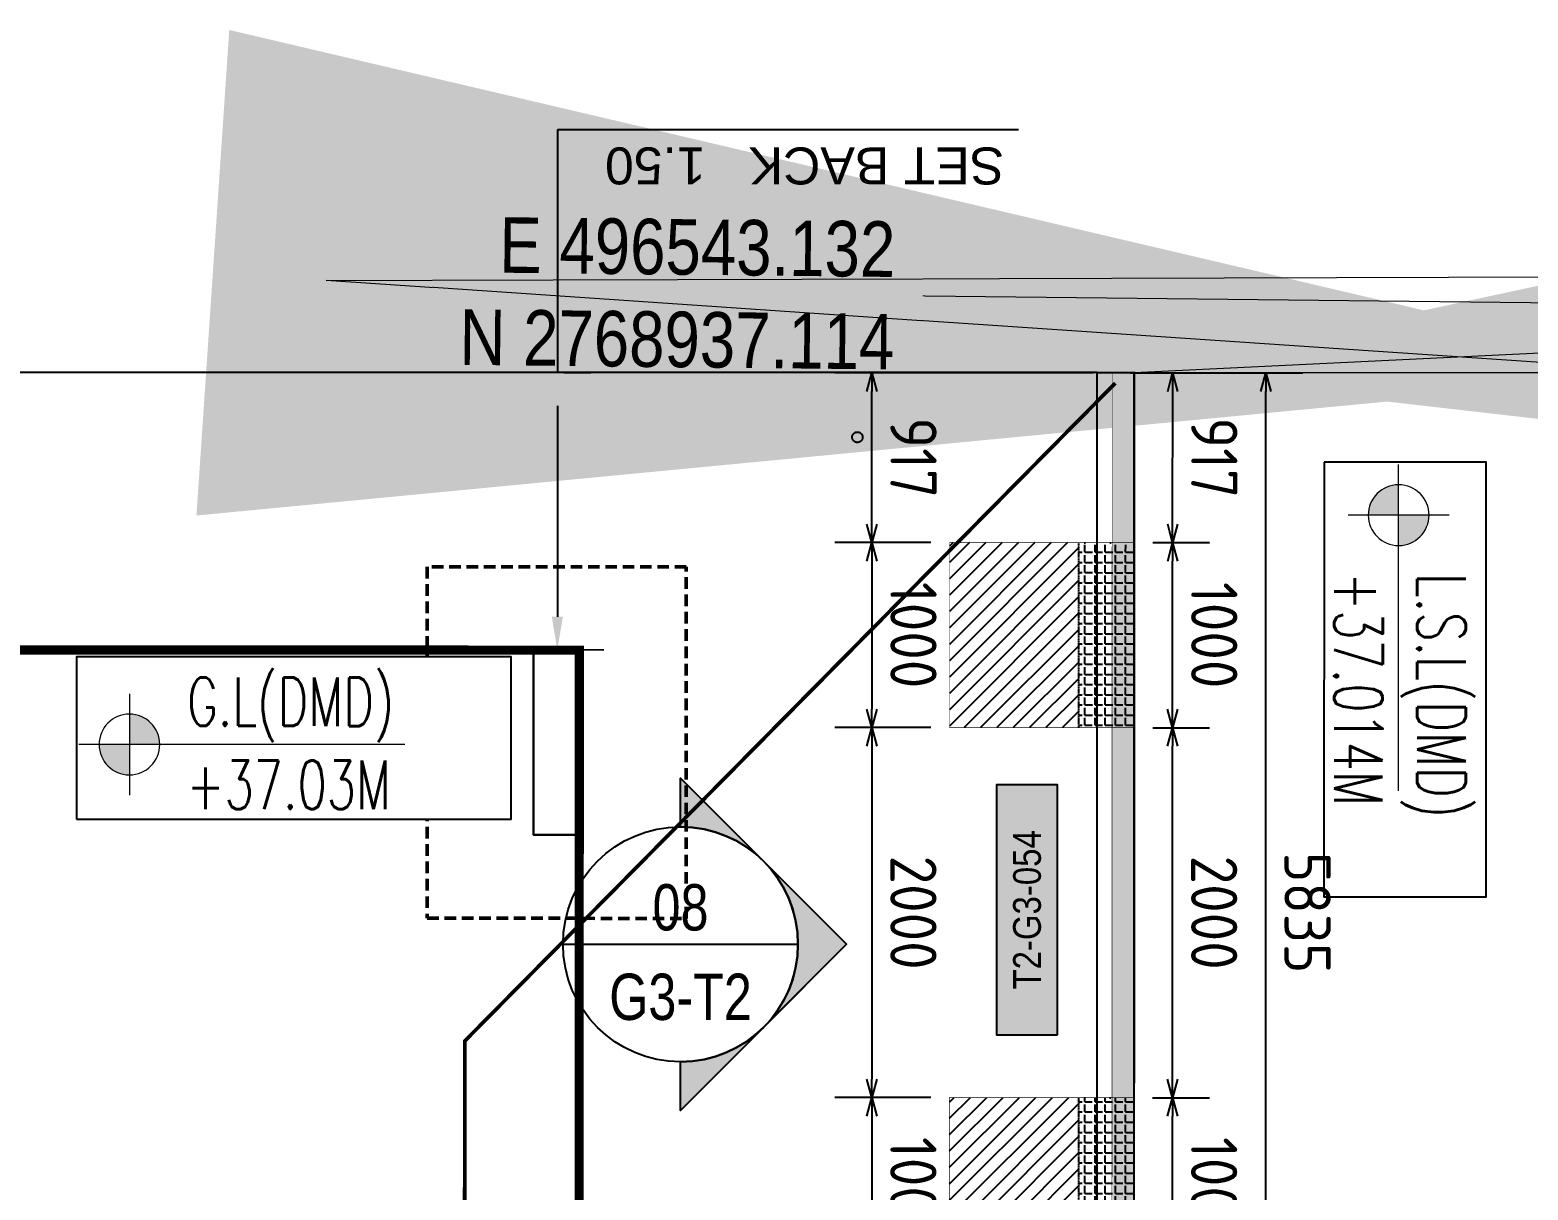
# Model space of a CAD drawing. Header units: centimetres. Extents: x -6122352 to 7132207, y -1694241 to 1947892.
# Drawn here: x 126003 to 134102, y -88890 to -82620 of the extents above; entities that cross this region are included whole.
import ezdxf
from ezdxf.enums import TextEntityAlignment as Align
from ezdxf.xclip import XClip

# ---------------------------------------------------------------- set-up
doc = ezdxf.new("R2010")
doc.units = ezdxf.units.CM
doc.header["$MEASUREMENT"] = 0
doc.header["$XCLIPFRAME"] = 2
doc.header["$PDMODE"] = 66
doc.header["$PDSIZE"] = 100
doc.linetypes.add('DASHED2', pattern=[0.375, 0.25, -0.125])
doc.linetypes.add('XR-AR-END-SETTING OUT PLAN$0$23261-XR-AR-SI-GF$0$HIDDEN', pattern=[0.375, 0.25, -0.125])
for name, color, linetype in [('00-MI-DIM', 7, 'Continuous'), ('23585-XR-AR-BOUNDARY WALLS AND SETBACKS$0$setback', 7, 'XR-AR-END-SETTING OUT PLAN$0$23261-XR-AR-SI-GF$0$HIDDEN'), ('@MI-FOOTINGS', 7, 'Continuous'), ('@MI-REF LAYER', 7, 'Continuous'), ('@MI-TYPE-01', 30, 'Continuous'), ('@MI-TYPE-02', 6, 'Continuous'), ('B_TH_4', 7, 'Continuous'), ('PANEL-TAGS', 7, 'Continuous'), ('S-DIMENSION', 251, 'Continuous'), ('XREF1$0$S-LEVELS', 2, 'Continuous'), ('XREF1$0$TYPICAL NEW PROFILE', 3, 'Continuous')]:
    doc.layers.add(name, color=color, linetype=linetype)
for name, color, linetype, lineweight, true_color in [('08-Compound Wall-2', 6, 'Continuous', 25, 0xff00ff), ('23585-XR-AR-DAMAC PLOT LIMITS$0$1-End units', 7, 'Continuous', 5, 0xf8991e), ('23585-XR-AR-DAMAC PLOT LIMITS$0$1-Open Space', 7, 'Continuous', 5, 0x90cf5a)]:
    doc.layers.add(name, color=color, linetype=linetype, lineweight=lineweight, true_color=true_color)
for name, color, linetype, lineweight in [('@ Foundations', 4, 'DASHED2', 50), ('A-ANNO-TEXT', 3, 'Continuous', 25), ('XR-AR-END-SETTING OUT PLAN$0$23585-XR-AR-END-GROUND FLOOR$0$S-COLS', 51, 'Continuous', 40), ('XR-AR-END-SETTING OUT PLAN$0$23585-XR-AR-END-GROUND FLOOR$0$S-COLS-PATT', 8, 'Continuous', 5), ('XREF1$0$36-TAGLVL', 23, 'Continuous', 9)]:
    doc.layers.add(name, color=color, linetype=linetype, lineweight=lineweight)
doc.styles.add('Arial Narrow', font='ARIALN.TTF', dxfattribs={"width": 0.95, "height": 500})
doc.styles.add('Gen-Text', font='arial.ttf', dxfattribs={"height": 2.5})
doc.styles.add('JWC BHQ 3.00', font='swissc.ttf', dxfattribs={"height": 3})
doc.styles.add('PANELTAG_STYLE', font='arial.ttf')
doc.styles.add('Schueco-BEMSTIL', font='isocpeur.ttf', dxfattribs={"width": 0.9})
doc.styles.get("Standard").update_dxf_attribs({"font": 'arial.ttf'})
doc.styles.add('XREF1$0$DLT_TEXT', font='romans.shx', dxfattribs={"width": 0.7})
doc.dimstyles.new('Dim Arrow Ann', dxfattribs={"dimtxt": 2.5, "dimasz": 3, "dimexe": 1.5, "dimexo": 1.5, "dimgap": 1, "dimtad": 1, "dimdec": 0, "dimlfac": 1000, "dimzin": 0, "dimdsep": 46, "dimtxsty": 'Gen-Text', "dimblk": 'ARCHTICK', "dimcen": 0, "dimclrd": 7, "dimclre": 7, "dimclrt": 7, "dimadec": 0, "dimazin": 0, "dimtfac": 1, "dimtdec": 0, "dimtofl": 0, "dimtmove": 2, "dimatfit": 3, "dimfxl": 1, "dimtolj": 1, "dimtzin": 0, "dimlwd": 0, "dimlwe": 0, "dimarcsym": 0})
doc.dimstyles.new('MI- JWC-TXT-2.5 MM', dxfattribs={"dimscale": 1.5, "dimtxt": 2.5, "dimasz": 1, "dimexe": 2, "dimexo": 1, "dimgap": 1, "dimtad": 1, "dimdec": 0, "dimdsep": 46, "dimtxsty": 'Schueco-BEMSTIL', "dimblk": 'OPEN30', "dimcen": 0, "dimdle": 2, "dimclrd": 140, "dimclre": 8, "dimclrt": 40, "dimadec": 0, "dimazin": 2, "dimtfac": 1, "dimtdec": 0, "dimtix": 1, "dimtmove": 2, "dimatfit": 3, "dimldrblk": 'OPEN', "dimfxl": 2, "dimlwd": -1, "dimlwe": -1, "dimarcsym": 0})
doc.dimstyles.get("Standard").update_dxf_attribs({"dimtxt": 5, "dimasz": 0.5, "dimexe": 0.18, "dimexo": 0.0625, "dimgap": 0.09, "dimtad": 0, "dimtih": 1, "dimtoh": 1, "dimdec": 0, "dimzin": 0, "dimdsep": 46, "dimtxsty": 'Standard', "dimcen": 0.09, "dimadec": 0, "dimazin": 0, "dimtfac": 1, "dimtdec": 0, "dimtofl": 0, "dimtmove": 0, "dimatfit": 3, "dimfxl": 1, "dimtolj": 1, "dimtzin": 0, "dimarcsym": 0})

# ---------------------------------------------------------------- blocks, each defined once
blk = doc.blocks.new('23585-XR-AR-BOUNDARY WALLS AND SETBACKS')
at = {"layer": '08-Compound Wall-2'}
for points in [[(496560.8281, 2768920.9017), (496543.1323, 2768937.1145), (496542.9972, 2768936.967)], [(496514.6253, 2768906.0028), (496532.2463, 2768889.8566), (496534.3068, 2768892.1053), (496538.3602, 2768896.5291), (496542.4138, 2768900.9529), (496546.4672, 2768905.3767), (496550.5206, 2768909.8005), (496554.574, 2768914.2243), (496560.6193, 2768920.8218), (496542.9972, 2768936.967)]]:
    blk.add_lwpolyline(points, dxfattribs=at)
at = {"layer": '23585-XR-AR-BOUNDARY WALLS AND SETBACKS$0$setback', "ltscale": 40, "const_width": 0.05}
blk.add_lwpolyline([(496532.0674, 2768893.9539), (496532.1686, 2768894.0644), (496536.222, 2768898.4882), (496540.2756, 2768902.912), (496544.329, 2768907.3358), (496548.3824, 2768911.7596), (496552.4358, 2768916.1834), (496556.5894, 2768920.7164), (496542.2116, 2768933.8893), (496538.0586, 2768929.3569), (496534.0052, 2768924.9332), (496529.9518, 2768920.5094), (496525.8982, 2768916.0857), (496521.8448, 2768911.662), (496517.6903, 2768907.1277), (496532.0674, 2768893.9539)], dxfattribs=at)
blk = doc.blocks.new('A$C9d9485f6')
at = {"layer": 'A-ANNO-TEXT', "rotation": 312.4881850805905}
blk.add_blockref('23585-XR-AR-BOUNDARY WALLS AND SETBACKS', (-2377088.5348, -1504219.2521), dxfattribs=at)
blk = doc.blocks.new('23585-XR-AR-DAMAC PLOT LIMITS')
at = {"layer": '23585-XR-AR-DAMAC PLOT LIMITS$0$1-End units', "color": 251, "true_color": 0x636466}
blk.add_lwpolyline([(496560.8281, 2768920.9017), (496554.6477, 2768914.1567), (496536.9527, 2768930.3703), (496543.1323, 2768937.1145)], close=True, dxfattribs=at)
at = {"layer": '23585-XR-AR-DAMAC PLOT LIMITS$0$1-Open Space', "color": 251, "true_color": 0x636466}
blk.add_lwpolyline([(496562.8545, 2768923.1131), (496580.5493, 2768906.8991), (496578.5225, 2768904.6873), (496560.8281, 2768920.9017), (496543.1323, 2768937.1145), (496545.1591, 2768939.3265)], close=True, dxfattribs=at)
blk = doc.blocks.new('A$Cf093b529')
at = {"layer": 'A-ANNO-TEXT'}
blk.add_blockref('23585-XR-AR-DAMAC PLOT LIMITS', (-495391.9901, -2768603.4419), dxfattribs=at)
blk = doc.blocks.new('_ArchTick')
at = {"color": 0, "linetype": 'ByBlock', "const_width": 0.15}
blk.add_lwpolyline([(-0.5, -0.5), (0.5, 0.5)], dxfattribs=at)
blk = doc.blocks.new('XR-AR-END-SETTING OUT PLAN$0$23585-XR-AR-END-GROUND FLOOR$0$A$C75a8815d')
at = {"layer": 'XR-AR-END-SETTING OUT PLAN$0$23585-XR-AR-END-GROUND FLOOR$0$S-COLS', "color": 252, "lineweight": 30}
blk.add_lwpolyline([(0, -4000), (0, -3000), (250, -3000), (250, -4000)], close=True, dxfattribs=at)
blk = doc.blocks.new('XR-AR-END-SETTING OUT PLAN')
at = {"layer": 'XR-AR-END-SETTING OUT PLAN$0$23585-XR-AR-END-GROUND FLOOR$0$S-COLS-PATT', "color": 8}
blk.add_blockref('XR-AR-END-SETTING OUT PLAN$0$23585-XR-AR-END-GROUND FLOOR$0$A$C75a8815d', (3000.1, 5500), dxfattribs=at)
blk = doc.blocks.new('END UNIT')
at = {"xscale": 0.001, "yscale": 0.001, "zscale": 0.001}
blk.add_blockref('XR-AR-END-SETTING OUT PLAN', (-9.1502, 0), dxfattribs=at)
blk = doc.blocks.new('TH_4')
blk.add_blockref('END UNIT', (495802.3054, 2769130.5141))
blk = doc.blocks.new('A$C780da55d')
at = {"layer": 'S-DIMENSION'}
blk.add_circle((0, 0), 0.0281, dxfattribs=at)
at = {"layer": 'B_TH_4', "xscale": 1.000039159572381, "yscale": 1.000039159572381, "zscale": 1.000039159572381}
blk.add_blockref('TH_4', (-495814.0705, -2769239.3021), dxfattribs=at)
blk = doc.blocks.new('23585-XR-AR-MALDIVE-2$0$TH_4')
blk.add_blockref('A$C780da55d', (495794.6554, 2769130.8641))
at = {"layer": '@ Foundations', "linetype": 'DASHED2', "ltscale": 0.25}
blk.add_lwpolyline([(495795.5803, 2769131.5648), (495796.9803, 2769131.5648), (495796.9803, 2769133.4648), (495795.5803, 2769133.4648)], close=True, dxfattribs=at)
blk = doc.blocks.new('A$Cc84df2ca')
at = {"color": 1, "true_color": 0xeb0000, "const_width": 0.01}
blk.add_lwpolyline([(33.1484, 0), (27.1484, 0), (21.1484, 0.0002), (15.1484, 0.0002), (9.1484, 0.0002), (0.0011, 0.0002), (0, 24.0001), (9.1484, 24), (15.1484, 24.0001), (21.1484, 24.0001), (27.1484, 24.0002), (33.1485, 24), (39.1485, 24.0001), (42.2984, 24.0001), (42.2982, 0.0002)], close=True, dxfattribs=at)
blk = doc.blocks.new('XREF1$0$LVL  ATTR')
at = {"color": 7}
blk.add_wipeout([(-0.3373, 0.3835), (1.8973, 0.3835), (1.8973, -0.4505), (-0.3373, -0.4505)], dxfattribs=at)
at = {"layer": 'XREF1$0$36-TAGLVL', "extrusion": (-4.88814e-07, 1.40652e-17, 1)}
h = blk.add_hatch(color=252, dxfattribs=at)
h.paths.add_polyline_path([(-0.0654, 0.1563, 0.414214), (-0.2216, 0), (-0.0654, 0)])
h.paths.add_polyline_path([(0.0909, 0), (-0.0654, 0), (-0.0654, -0.1562, 0.414214)])
for p, q in [((-0.0654, -0.2604), (-0.0654, 0.2604)), ((1.3511, 0, 0), (-0.3253, 0, 0))]:
    blk.add_line(p, q, dxfattribs=at)
blk.add_circle((-0.0654, 0, 0), 0.1562, dxfattribs=at)
at = {"layer": 'XREF1$0$S-LEVELS', "color": 1}
blk.add_lwpolyline([(-0.3373, 0.3835), (1.8973, 0.3835), (1.8973, -0.4505), (-0.3373, -0.4505)], close=True, dxfattribs=at)
at = {"layer": 'XREF1$0$TYPICAL NEW PROFILE', "color": 3, "style": 'XREF1$0$DLT_TEXT', "width": 0.7}
for tag, p in [('+0.00M', (0.2413, 0.0671, -0.0001)), ('S.S.L', (0.2413, -0.3453, -0.0001))]:
    blk.add_attdef(tag, p, '', height=0.25, dxfattribs=at)
blk = doc.blocks.new('*D433')
at = {"color": 0, "lineweight": -2, "transparency": 16777216}
for p, q in [((494320.5387, 2767860.5847), (494320.9696, 2767860.5847)), ((494320.7896, 2767859.2646), (494320.7896, 2767860.4047)), ((494320.755, 2767859.0846), (494320.6096, 2767859.0846)), ((494320.7896, 2767857.7731), (494320.7896, 2767859.0846)), ((494318.297, 2767857.7731), (494320.7896, 2767857.7731))]:
    blk.add_line(p, q, dxfattribs=at)
at = {"color": 0, "transparency": 16777216}
for points in [[(494320.7596, 2767860.4047), (494320.8196, 2767860.4047), (494320.7896, 2767860.5847)], [(494320.7596, 2767859.2646), (494320.8196, 2767859.2646), (494320.7896, 2767859.0846)]]:
    blk.add_solid(points, dxfattribs=at)
at = {"layer": 'Defpoints', "color": 0, "transparency": 16777216}
for p in [(494320.4762, 2767860.5847), (494320.7896, 2767860.5847), (494320.8175, 2767859.0846)]:
    blk.add_point(p, dxfattribs=at)
at = {"color": 0, "transparency": 16777216, "insert": (494319.4533, 2767857.9666), "char_height": 0.2, "attachment_point": 5}
blk.add_mtext('\\A1;SET BACK   1.50', dxfattribs=at)
blk = doc.blocks.new('T1-FOOTING')
at = {"transparency": 33554679}
h = blk.add_hatch(dxfattribs=at)
h.set_pattern_fill('ANGLE', color=256, scale=500)
h.set_pattern_definition([(0, (0, 0), (0, 137.5), [100, -37.5]), (90, (0, 0), (-137.5, 8e-15), [100, -37.5])])
h.paths.add_polyline_path([(-500, -300), (500, -300), (500, 0), (-500, 0)])
h.paths.add_polyline_path([(-499.75, -299.75), (499.75, -299.75), (499.75, -0.25), (-499.75, -0.25)], flags=16)
h = blk.add_hatch(dxfattribs=at)
h.set_pattern_fill('ANGLE', color=8, scale=200)
h.set_pattern_definition([(0, (0, 0), (0, 55), [40, -15]), (90, (0, 0), (-55, 3e-15), [40, -15])])
h.paths.add_polyline_path([(500, -300), (500, 0), (-500, 0), (-500, -300)])
h = blk.add_hatch(dxfattribs=at)
h.set_pattern_fill('ANSI31', color=8, scale=500)
h.paths.add_polyline_path([(500, -1000), (500, -300), (-500, -300), (-500, -1000)])
at = {"layer": '@MI-TYPE-01', "color": 240, "linetype": 'DASHED2', "true_color": 0xed1f24}
blk.add_line((-500, -300), (500, -300), dxfattribs=at)
at = {"layer": '@MI-TYPE-01', "color": 240, "true_color": 0xed1f24, "const_width": 2.5}
blk.add_lwpolyline([(-500, 0), (500, 0), (500, -1000), (-500, -1000)], close=True, dxfattribs=at)
blk = doc.blocks.new('_Open30')
at = {"color": 0, "linetype": 'ByBlock', "lineweight": -2}
for p, q in [((-1, 0.268), (0, 0)), ((0, 0), (-1, -0.268)), ((0, 0), (-1, 0))]:
    blk.add_line(p, q, dxfattribs=at)
blk = doc.blocks.new('*D1323')
at = {"layer": '@MI-TYPE-02', "color": 8, "transparency": 16777216}
for p, q in [((382575.2, -149262.9), (383386.9, -149262.8)), ((382576.2, -155097.9), (383387.9, -155097.8))]:
    blk.add_line(p, q, dxfattribs=at)
at = {"layer": '@MI-TYPE-02', "color": 140, "transparency": 16777216}
blk.add_line((383187.9, -154997.8), (383186.9, -149362.8), dxfattribs=at)
at = {"layer": 'Defpoints', "color": 0, "transparency": 16777216}
for p in [(382475.2, -149263), (383186.9, -149262.8), (382476.2, -155098)]:
    blk.add_point(p, dxfattribs=at)
at = {"layer": '@MI-TYPE-02', "color": 140, "transparency": 16777216, "xscale": 100, "yscale": 100, "zscale": 100}
for p, rotation in [((383186.9, -149262.8), 90.01026582106833), ((383187.9, -155097.8), 270.0102658210683)]:
    blk.add_blockref('_Open30', p, dxfattribs=dict(at, rotation=rotation))
at = {"layer": '@MI-TYPE-02', "color": 40, "transparency": 16777216, "insert": (383412.4, -152180.3), "char_height": 250, "attachment_point": 5, "rotation": 270.01027, "style": 'Schueco-BEMSTIL'}
blk.add_mtext('5835', dxfattribs=at)
blk = doc.blocks.new('_Open')
at = {"color": 0, "linetype": 'ByBlock', "lineweight": -2}
for p, q in [((-1, 0.2), (0, 0)), ((-1, -0.2), (0, 0)), ((0, 0), (-1, 0))]:
    blk.add_line(p, q, dxfattribs=at)
blk = doc.blocks.new('*D1325')
at = {"layer": '@MI-TYPE-02', "color": 8, "transparency": 16777216}
for p, q in [((382575.8, -153180.4), (382883.3, -153180.3)), ((382576.9, -154180.4), (382883.4, -154180.3))]:
    blk.add_line(p, q, dxfattribs=at)
at = {"layer": '@MI-TYPE-02', "color": 140, "transparency": 16777216}
blk.add_line((382683.4, -154080.4), (382683.3, -153280.4), dxfattribs=at)
at = {"layer": 'Defpoints', "color": 0, "transparency": 16777216}
for p in [(382475.8, -153180.4), (382683.3, -153180.4), (382476.9, -154180.4)]:
    blk.add_point(p, dxfattribs=at)
at = {"layer": '@MI-TYPE-02', "color": 140, "transparency": 16777216, "xscale": 100, "yscale": 100, "zscale": 100}
for p, rotation in [((382683.3, -153180.4), 90.01026582106833), ((382683.4, -154180.4), 270.0102658210683)]:
    blk.add_blockref('_Open30', p, dxfattribs=dict(at, rotation=rotation))
at = {"layer": '@MI-TYPE-02', "color": 40, "transparency": 16777216, "insert": (382908.3, -153680.3), "char_height": 250, "attachment_point": 5, "rotation": 270.01027, "style": 'Schueco-BEMSTIL'}
blk.add_mtext('1000', dxfattribs=at)
blk = doc.blocks.new('*D1326')
at = {"layer": '@MI-TYPE-02', "color": 8, "transparency": 16777216}
for p, q in [((382576.4, -151180.4), (382882.9, -151180.3)), ((382575.8, -153180.4), (382883.3, -153180.3))]:
    blk.add_line(p, q, dxfattribs=at)
at = {"layer": '@MI-TYPE-02', "color": 140, "transparency": 16777216}
blk.add_line((382683.2, -153080.4), (382682.9, -151280.4), dxfattribs=at)
at = {"layer": 'Defpoints', "color": 0, "transparency": 16777216}
for p in [(382476.4, -151180.4), (382682.9, -151180.4), (382475.8, -153180.4)]:
    blk.add_point(p, dxfattribs=at)
at = {"layer": '@MI-TYPE-02', "color": 140, "transparency": 16777216, "xscale": 100, "yscale": 100, "zscale": 100}
for p, rotation in [((382682.9, -151180.4), 90.01026582106833), ((382683.3, -153180.4), 270.0102658210683)]:
    blk.add_blockref('_Open30', p, dxfattribs=dict(at, rotation=rotation))
at = {"layer": '@MI-TYPE-02', "color": 40, "transparency": 16777216, "insert": (382908.1, -152180.3), "char_height": 250, "attachment_point": 5, "rotation": 270.01027, "style": 'Schueco-BEMSTIL'}
blk.add_mtext('2000', dxfattribs=at)
blk = doc.blocks.new('*D1327')
at = {"layer": '@MI-TYPE-02', "color": 8, "transparency": 16777216}
for p, q in [((382576.2, -150180.4), (382882.7, -150180.3)), ((382576.4, -151180.4), (382882.9, -151180.3))]:
    blk.add_line(p, q, dxfattribs=at)
at = {"layer": '@MI-TYPE-02', "color": 140, "transparency": 16777216}
blk.add_line((382682.9, -151080.4), (382682.7, -150280.4), dxfattribs=at)
at = {"layer": 'Defpoints', "color": 0, "transparency": 16777216}
for p in [(382476.2, -150180.4), (382682.7, -150180.4), (382476.4, -151180.4)]:
    blk.add_point(p, dxfattribs=at)
at = {"layer": '@MI-TYPE-02', "color": 140, "transparency": 16777216, "xscale": 100, "yscale": 100, "zscale": 100}
for p, rotation in [((382682.7, -150180.4), 90.01026582106833), ((382682.9, -151180.4), 270.0102658210683)]:
    blk.add_blockref('_Open30', p, dxfattribs=dict(at, rotation=rotation))
at = {"layer": '@MI-TYPE-02', "color": 40, "transparency": 16777216, "insert": (382907.8, -150680.3), "char_height": 250, "attachment_point": 5, "rotation": 270.01027, "style": 'Schueco-BEMSTIL'}
blk.add_mtext('1000', dxfattribs=at)
blk = doc.blocks.new('*D1328')
at = {"layer": '@MI-TYPE-02', "color": 8, "transparency": 16777216}
for p, q in [((382455.2, -149263), (382882.5, -149262.9)), ((382576.2, -150180.4), (382882.7, -150180.3))]:
    blk.add_line(p, q, dxfattribs=at)
at = {"layer": '@MI-TYPE-02', "color": 140, "transparency": 16777216}
blk.add_line((382682.7, -150080.4), (382682.6, -149362.9), dxfattribs=at)
at = {"layer": 'Defpoints', "color": 0, "transparency": 16777216}
for p in [(382355.2, -149263), (382682.5, -149262.9), (382476.2, -150180.4)]:
    blk.add_point(p, dxfattribs=at)
at = {"layer": '@MI-TYPE-02', "color": 140, "transparency": 16777216, "xscale": 100, "yscale": 100, "zscale": 100}
for p, rotation in [((382682.5, -149262.9), 90.01026582106833), ((382682.7, -150180.4), 270.0102658210683)]:
    blk.add_blockref('_Open30', p, dxfattribs=dict(at, rotation=rotation))
at = {"layer": '@MI-TYPE-02', "color": 40, "transparency": 16777216, "insert": (382907.6, -149721.6), "char_height": 250, "attachment_point": 5, "rotation": 270.01027, "style": 'Schueco-BEMSTIL'}
blk.add_mtext('917', dxfattribs=at)
blk = doc.blocks.new('*D1402')
at = {"layer": '@MI-TYPE-02', "color": 8, "transparency": 16777216}
for p, q in [((-228.7, 47998.2), (-1627.3, 47998)), ((-1107.6, 47080.6), (-1627.1, 47080.5))]:
    blk.add_line(p, q, dxfattribs=at)
at = {"layer": '@MI-TYPE-02', "color": 140, "transparency": 16777216}
blk.add_line((-1427.1, 47180.6), (-1427.2, 47898), dxfattribs=at)
at = {"layer": 'Defpoints', "color": 0, "transparency": 16777216}
for p in [(-1427.3, 47998), (-128.7, 47998.3), (-1007.6, 47080.6)]:
    blk.add_point(p, dxfattribs=at)
at = {"layer": '@MI-TYPE-02', "color": 140, "transparency": 16777216, "xscale": 100, "yscale": 100, "zscale": 100}
for p, rotation in [((-1427.3, 47998), 90.01026582106819), ((-1427.1, 47080.6), 270.0102658210682)]:
    blk.add_blockref('_Open30', p, dxfattribs=dict(at, rotation=rotation))
at = {"layer": '@MI-TYPE-02', "color": 40, "transparency": 16777216, "insert": (-1202.2, 47539.3), "char_height": 250, "attachment_point": 5, "rotation": 270.01027, "style": 'Schueco-BEMSTIL'}
blk.add_mtext('917', dxfattribs=at)
blk = doc.blocks.new('*D1403')
at = {"layer": '@MI-TYPE-02', "color": 8, "transparency": 16777216}
for p, q in [((-1107.6, 47080.6), (-1627.1, 47080.5)), ((-1107.5, 46080.6), (-1626.9, 46080.5))]:
    blk.add_line(p, q, dxfattribs=at)
at = {"layer": '@MI-TYPE-02', "color": 140, "transparency": 16777216}
blk.add_line((-1427.1, 46980.6), (-1426.9, 46180.6), dxfattribs=at)
at = {"layer": 'Defpoints', "color": 0, "transparency": 16777216}
for p in [(-1007.6, 47080.6), (-1426.9, 46080.6), (-1007.5, 46080.6)]:
    blk.add_point(p, dxfattribs=at)
at = {"layer": '@MI-TYPE-02', "color": 140, "transparency": 16777216, "xscale": 100, "yscale": 100, "zscale": 100}
for p, rotation in [((-1427.1, 47080.6), 90.01026582106819), ((-1426.9, 46080.6), 270.0102658210682)]:
    blk.add_blockref('_Open30', p, dxfattribs=dict(at, rotation=rotation))
at = {"layer": '@MI-TYPE-02', "color": 40, "transparency": 16777216, "insert": (-1202, 46580.6), "char_height": 250, "attachment_point": 5, "rotation": 270.01027, "style": 'Schueco-BEMSTIL'}
blk.add_mtext('1000', dxfattribs=at)
blk = doc.blocks.new('*D1404')
at = {"layer": '@MI-TYPE-02', "color": 8, "transparency": 16777216}
for p, q in [((-1107.5, 46080.6), (-1626.9, 46080.5)), ((-1107.1, 44080.6), (-1626.6, 44080.5))]:
    blk.add_line(p, q, dxfattribs=at)
at = {"layer": '@MI-TYPE-02', "color": 140, "transparency": 16777216}
blk.add_line((-1426.9, 45980.6), (-1426.6, 44180.6), dxfattribs=at)
at = {"layer": 'Defpoints', "color": 0, "transparency": 16777216}
for p in [(-1007.5, 46080.6), (-1426.6, 44080.6), (-1007.1, 44080.6)]:
    blk.add_point(p, dxfattribs=at)
at = {"layer": '@MI-TYPE-02', "color": 140, "transparency": 16777216, "xscale": 100, "yscale": 100, "zscale": 100}
for p, rotation in [((-1426.9, 46080.6), 90.01026582106819), ((-1426.6, 44080.6), 270.0102658210682)]:
    blk.add_blockref('_Open30', p, dxfattribs=dict(at, rotation=rotation))
at = {"layer": '@MI-TYPE-02', "color": 40, "transparency": 16777216, "insert": (-1201.7, 45080.6), "char_height": 250, "attachment_point": 5, "rotation": 270.01027, "style": 'Schueco-BEMSTIL'}
blk.add_mtext('2000', dxfattribs=at)
blk = doc.blocks.new('*D1405')
at = {"layer": '@MI-TYPE-02', "color": 8, "transparency": 16777216}
for p, q in [((-1107.1, 44080.6), (-1626.6, 44080.5)), ((-1106.9, 43080.6), (-1626.4, 43080.5))]:
    blk.add_line(p, q, dxfattribs=at)
at = {"layer": '@MI-TYPE-02', "color": 140, "transparency": 16777216}
blk.add_line((-1426.5, 43980.6), (-1426.4, 43180.6), dxfattribs=at)
at = {"layer": 'Defpoints', "color": 0, "transparency": 16777216}
for p in [(-1007.1, 44080.6), (-1426.4, 43080.6), (-1006.9, 43080.6)]:
    blk.add_point(p, dxfattribs=at)
at = {"layer": '@MI-TYPE-02', "color": 140, "transparency": 16777216, "xscale": 100, "yscale": 100, "zscale": 100}
for p, rotation in [((-1426.6, 44080.6), 90.01026582106819), ((-1426.4, 43080.6), 270.0102658210682)]:
    blk.add_blockref('_Open30', p, dxfattribs=dict(at, rotation=rotation))
at = {"layer": '@MI-TYPE-02', "color": 40, "transparency": 16777216, "insert": (-1201.5, 43580.6), "char_height": 250, "attachment_point": 5, "rotation": 270.01027, "style": 'Schueco-BEMSTIL'}
blk.add_mtext('1000', dxfattribs=at)
blk = doc.blocks.new('*U1875')
h = blk.add_hatch(color=94)
edge = h.paths.add_edge_path()
edge.add_line((0, 6.35), (0, 8.98))
edge.add_line((0, 8.98), (8.98, 0))
edge.add_line((8.98, 0), (0, -8.98))
edge.add_line((0, -8.98), (0, -6.35))
edge.add_arc((0, 0), 6.35, 270, 450)
at = {"color": 94}
blk.add_line((-6.35, 0), (6.35, 0), dxfattribs=at)
for points in [[(0, 6.35), (0, 8.98), (8.98, 0), (0, -8.98), (0, -6.35, 1)], [(4.49, -4.49, 0.414214), (4.49, 4.49), (8.98, 0), (4.49, -4.49)]]:
    blk.add_lwpolyline(points, format="xyb", close=True)
blk.add_circle((0, 0), 6.35, dxfattribs=at)
at = {"style": 'Arial Narrow', "width": 0.95, "flags": 8}
blk.add_attdef('VIEWNUMBER', text='', height=2.5, dxfattribs=at).set_placement((0, 0), align=Align.BOTTOM_CENTER)
blk.add_attdef('SHEETNUMBER', text='', height=2.5, dxfattribs=at).set_placement((0, -1.588), align=Align.TOP_CENTER)
blk = doc.blocks.new('PANELTAG')
at = {"layer": 'PANEL-TAGS', "color": 1}
blk.add_lwpolyline([(-13.5, -3.3), (13.5, -3.3), (13.5, 3.3), (-13.5, 3.3)], close=True, dxfattribs=at)
at = {"layer": 'PANEL-TAGS', "color": 40, "true_color": 0xffd700}
blk.add_solid([(-13.5, -3.3), (13.5, -3.3), (-13.5, 3.3), (13.5, 3.3)], dxfattribs=at)
at = {"layer": 'PANEL-TAGS', "color": 5, "style": 'PANELTAG_STYLE', "width": 0.85}
blk.add_attdef('TAGNO', text='', height=3, dxfattribs=at).set_placement((0, 0), align=Align.MIDDLE)
blk = doc.blocks.new('M3 REF WITH TABLES')
at = {"color": 1, "const_width": 0.02}
blk.add_lwpolyline([(85.7025, 93.4487), (85.9493, 88.454), (95.7124, 79.4846), (95.4623, 79.2078), (95.7124, 79.4846), (98.0972, 77.3258), (103.1489, 77.4197)], dxfattribs=at)
blk = doc.blocks.new('A$Cc9adf89e')
at = {"color": 1, "true_color": 0xeb0000, "const_width": 0.01}
blk.add_lwpolyline([(34.7286, -22.729), (28.7286, -22.7291), (22.7286, -22.7288), (16.7286, -22.7289), (10.7286, -22.7289), (1.5814, -22.7289), (1.5802, 1.271), (10.7286, 1.271), (16.7286, 1.271), (22.7286, 1.2711), (28.7286, 1.2711), (34.7287, 1.271), (40.7287, 1.271), (43.8786, 1.271), (43.8784, -22.7289)], close=True, dxfattribs=at)
dim = blk.add_linear_dim(base=(4.7004, -21.2288), p1=(4.7283, -22.7289), p2=(4.387, -21.2288), angle=90, text='SET BACK   <>', dimstyle='Standard', override={"dimtxt": 0.2, "dimtad": 1, "dimtih": 0, "dimdec": 2, "dimtmove": 1})
dim.commit()
dim.dimension.update_dxf_attribs({"geometry": '*D433', "text_midpoint": (3.9876, -24.0403), "dimtype": 128, "insert": (-494316.0892, -2767881.8135)})
blk = doc.blocks.new('T1-PARTITON 2')
at = {"layer": '@MI-TYPE-02'}
h = blk.add_hatch(color=256, dxfattribs=at)
h.dxf.hatch_style = 1
h.paths.add_polyline_path([(-8.7, 47998.3), (-7.6, 42163.3), (-127.6, 42163.3), (-128.7, 47998.3)])
at = {"layer": '@MI-TYPE-02', "const_width": 2.5}
blk.add_lwpolyline([(-8.7, 47998.3), (-7.6, 42163.3), (-127.6, 42163.3), (-128.7, 47998.3)], close=True, dxfattribs=at)
at = {"layer": '@MI-FOOTINGS', "color": 240, "true_color": 0xed1f24, "xscale": -1, "rotation": 270.0102658218726}
for p in [(-7.5, 46580.8), (-7, 43580.8)]:
    blk.add_blockref('T1-FOOTING', p, dxfattribs=at)
at = {"layer": '@MI-TYPE-02'}
for base, p1, p2, picture, middle in [((-1427.2558, 47998.03), (-1007.6323, 47080.6418), (-128.6692, 47998.2627), '*D1402', (-1202.1736, 47539.3387)), ((-1426.9, 46080.6), (-1007.6, 47080.6), (-1007.5, 46080.6), '*D1403', (-1202, 46580.6)), ((-1426.6, 44080.6), (-1007.5, 46080.6), (-1007.1, 44080.6), '*D1404', (-1201.7, 45080.6)), ((-1426.4, 43080.6), (-1007.1, 44080.6), (-1006.9, 43080.6), '*D1405', (-1201.5, 43580.6))]:
    dim = blk.add_linear_dim(base=base, p1=p1, p2=p2, angle=90.01027, dimstyle='MI- JWC-TXT-2.5 MM', dxfattribs=at)
    dim.commit()
    dim.dimension.update_dxf_attribs({"geometry": picture, "text_midpoint": middle})
for base, p1, p2, picture, middle, set_off in [((198.7267, 47998.3214), (-7.6323, 47080.821), (-128.6692, 47998.2627), '*D1328', (423.8089, 47539.63), (-382483.8231, 197261.2344)), ((703.1, 47998.4), (-7.6, 42163.3), (-8.7, 47998.3), '*D1323', (928.6, 45081), (-382483.8, 197261.2)), ((198.9, 47080.9), (-7.5, 46080.8), (-7.6, 47080.8), '*D1327', (424, 46580.9), (-382483.8, 197261.2)), ((199.1, 46080.9), (-8, 44080.8), (-7.5, 46080.8), '*D1326', (424.2, 45080.9), (-382483.8, 197261.2)), ((199.4, 44080.9), (-6.9, 43080.8), (-8, 44080.8), '*D1325', (424.5, 43580.9), (-382483.8, 197261.2))]:
    dim = blk.add_linear_dim(base=base, p1=p1, p2=p2, angle=90.01027, dimstyle='MI- JWC-TXT-2.5 MM', dxfattribs=at)
    dim.commit()
    dim.dimension.update_dxf_attribs({"geometry": picture, "text_midpoint": middle, "insert": set_off})

msp = doc.modelspace()

# ---------------------------------------------------------------- block references
at = {"layer": '@MI-REF LAYER', "xscale": 1000, "yscale": 1000, "zscale": 1000}
msp.add_blockref('A$C9d9485f6', (-23958.95046, 48155.57226), dxfattribs=at)

# ---------------------------------------------------------------- leaders
at = {"annotation_type": 0, "has_hookline": 1, "hookline_direction": 1, "text_width": 2372.92208, "horizontal_direction": (0.99994, -0.010917, 0)}
msp.add_leader([(131973.36976, -84471.58722), (138678.04713, -84144.59758), (130678.52387, -84057.26199)], dimstyle='Dim Arrow Ann', override={"dimscale": 0, "dimasz": 8000, "dimtad": 0}, dxfattribs=at)

# ---------------------------------------------------------------- next in the draw order: texts
at = {"layer": '00-MI-DIM', "color": 20, "insert": (130678.51387, -84057.26188), "char_height": 300, "attachment_point": 6, "rotation": 359.37449255, "style": 'JWC BHQ 3.00', "bg_fill": 3, "box_fill_scale": 1.5, "bg_fill_color": 256, "bg_fill_true_color": 13158600, "bg_fill_transparency": 0}
msp.add_mtext('\\A1;E 496543.132\\PN 2768937.114', dxfattribs=at)

# ---------------------------------------------------------------- next in the draw order: leaders
at = {"annotation_type": 0, "has_hookline": 1, "hookline_direction": 0, "text_width": 2372.92208, "horizontal_direction": (0.999996, 0.002815, 0)}
msp.add_leader([(134973.64558, -84472.1038), (127605.15791, -83973.5977), (135605.12621, -83951.07445)], dimstyle='Dim Arrow Ann', override={"dimscale": 0, "dimasz": 8000, "dimtad": 0}, dxfattribs=at)

# ---------------------------------------------------------------- next in the draw order: block references
at = {"layer": '@MI-REF LAYER'}
ref = msp.add_blockref('23585-XR-AR-MALDIVE-2$0$TH_4', (496417964.95918, 2768957759.23405), dxfattribs=dict(at, xscale=1000, yscale=1000, zscale=1000, rotation=179.9898026793493))
XClip(ref).set_block_clipping_path([(495835.3952632253, 2769130.5143983634), (495835.3955449336, 2769154.454259045), (495832.3107278189, 2769154.4542777431), (495826.3106971746, 2769154.4542400045), (495820.3105747942, 2769154.45435022), (495814.3054865468, 2769154.4543126961), (495808.3105498841, 2769154.4542752365), (495802.3105450505, 2769154.4543360225), (495793.3571281619, 2769154.4542912319), (495793.3583734059, 2769130.514380163)])
at = {"layer": '@MI-REF LAYER', "color": 7}
ref = msp.add_blockref('XREF1$0$LVL  ATTR', (133402.49395, -85311.08739, -0.00022), dxfattribs=dict(at, xscale=-1051.480567989675, yscale=1051.480567989676, zscale=1051.480567989675, rotation=89.99007070717917))
ref.add_attrib('S.S.L', 'L.S.L(DMD)', (133502.62346, -85554.15108, -0.15134), dxfattribs={"layer": 'XREF1$0$TYPICAL NEW PROFILE', "color": 3, "height": 262.870142, "rotation": 269.990074019, "style": 'XREF1$0$DLT_TEXT', "width": 0.7})
ref.add_attrib('+0.00M', '+37.014M ', (133053.28886, -85551.84771, -0.15134), dxfattribs={"layer": 'XREF1$0$TYPICAL NEW PROFILE', "color": 3, "height": 262.870142, "rotation": 269.990074019, "style": 'XREF1$0$DLT_TEXT', "width": 0.7})

# ---------------------------------------------------------------- next in the draw order: block references
at = {"layer": '00-MI-DIM'}
ref = msp.add_blockref('*U1875', (129520.08134, -87561.86086), dxfattribs=dict(at, xscale=100, yscale=100, zscale=100))
ref.add_attrib('VIEWNUMBER', '08', dxfattribs={"layer": '0', "height": 250, "style": 'Arial Narrow', "width": 0.95}).set_placement((129520.08134, -87561.86086), align=Align.BOTTOM_CENTER)
ref.add_attrib('SHEETNUMBER', 'G3-T2', dxfattribs={"layer": '0', "height": 250, "style": 'Arial Narrow', "width": 0.95}).set_placement((129520.08134, -87720.61086), align=Align.TOP_CENTER)
at = {"layer": '@MI-REF LAYER', "color": 10, "xscale": 1000, "yscale": 1000, "zscale": 1000, "rotation": 179.9897998700953}
msp.add_blockref('A$Cc84df2ca', (131974.64839, -84471.41672), dxfattribs=at)
at = {"layer": '@MI-TYPE-01', "rotation": 359.977467402098}
msp.add_blockref('T1-PARTITON 2', (131963.16234, -132471.7878), dxfattribs=at)
at = {"layer": 'PANEL-TAGS'}
ref = msp.add_blockref('PANELTAG', (131393.21067, -87375.68512), dxfattribs=dict(at, xscale=50.00000000000001, yscale=50.00000000000001, zscale=50.00000000000001, rotation=90.00000000000001))
ref.add_attrib('TAGNO', 'T2-G3-054', dxfattribs={"color": 5, "height": 150, "rotation": 90, "style": 'PANELTAG_STYLE', "width": 0.85}).set_placement((131393.21067, -87375.68512), align=Align.MIDDLE_CENTER)

# ---------------------------------------------------------------- next in the draw order: block references
at = {"layer": '@MI-REF LAYER', "color": 7}
ref = msp.add_blockref('XREF1$0$LVL  ATTR', (126609.6464, -86481.94321, 0.15112), dxfattribs=dict(at, xscale=-1051.480567989676, yscale=1051.480567989676, zscale=1051.480567989675, rotation=179.9901606838449))
ref.add_attrib('S.S.L', 'G.L(DMD)', (126852.70994, -86381.81332), dxfattribs={"layer": 'XREF1$0$TYPICAL NEW PROFILE', "color": 3, "height": 262.870142, "rotation": 359.990163977, "style": 'XREF1$0$DLT_TEXT', "width": 0.7})
ref.add_attrib('+0.00M', '+37.03M', (126850.40727, -86831.14792), dxfattribs={"layer": 'XREF1$0$TYPICAL NEW PROFILE', "color": 3, "height": 262.870142, "rotation": 359.990163977, "style": 'XREF1$0$DLT_TEXT', "width": 0.7})

# ---------------------------------------------------------------- next in the draw order: linework, layer by layer
at = {"layer": '@MI-REF LAYER', "color": 1, "const_width": 20}
msp.add_lwpolyline([(131870.96389, -84528.28581), (128354.47037, -88083.80222), (128334.68668, -101341.58085), (127961.66992, -101344.11604), (128334.68668, -101341.58085), (128353.4824, -104558.3227), (131834.9123, -108220.06177)], dxfattribs=at)

# ---------------------------------------------------------------- next in the draw order: block references
at = {"layer": '@MI-REF LAYER', "xscale": 1000, "yscale": 1000, "zscale": 1000}
for name, p, rotation in [('A$Cf093b529', (-891608.73293, 539022.72011), 312.4882903633292), ('M3 REF WITH TABLES', (5073.57098, -84448.84299), 312.4882889992022)]:
    msp.add_blockref(name, p, dxfattribs=dict(at, rotation=rotation))
at = {"layer": '@MI-REF LAYER', "color": 10, "xscale": 1000, "yscale": 1000, "zscale": 1000, "rotation": 179.9897998693747}
msp.add_blockref('A$Cc9adf89e', (133550.81601, -107200.75595), dxfattribs=at)

doc.saveas('drawing.dxf')
